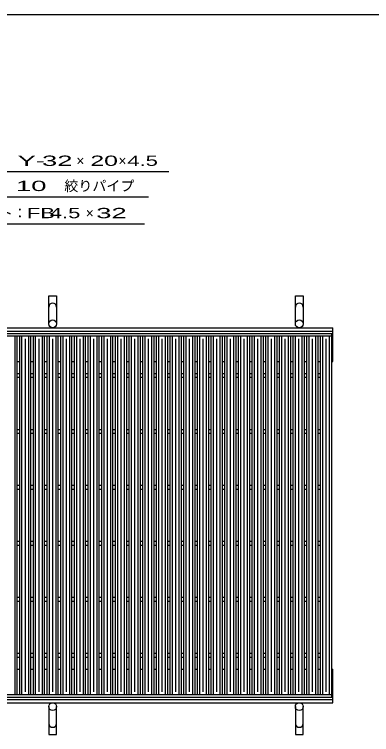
# Model space of a CAD drawing. Units: millimetres, scale not verified. Extents: x -1820 to 1731, y -1282 to 1054.
# Drawn here: x -989 to -352, y -234 to 1054 of the extents above; entities that cross this region are included whole.
import ezdxf
from ezdxf.enums import TextEntityAlignment as Align

# ---------------------------------------------------------------- set-up
doc = ezdxf.new("R2010")
doc.units = ezdxf.units.MM
doc.header["$LTSCALE"] = 10
for name, color, linetype, lineweight in [('0_2', 150, 'Continuous', 25), ('16', 3, 'Continuous', 25), ('19', 6, 'Continuous', 25), ('22', 2, 'Continuous', 25)]:
    doc.layers.add(name, color=color, linetype=linetype, lineweight=lineweight)
doc.styles.add('ベクトル', font='')
doc.styles.get('ベクトル').set_extended_font_data('ベクトル')

msp = doc.modelspace()

# ---------------------------------------------------------------- linework, layer by layer
at = {"layer": '0_2'}
msp.add_line((-1729, 1053.5), (1731, 1053.5), dxfattribs=at)
at = {"layer": '16'}
for p, q in [((-1419, 483.5), (-423, 483.5)), ((-1419, 479), (-423, 479)), ((-1004.2, 479), (-984.2, 479)), ((-988.2, -162), (-988.2, 479)), ((-984.2, -162), (-984.2, 479)), ((-979.8, -162), (-979.8, 479)), ((-979.8, 479), (-959.8, 479)), ((-975.8, -162), (-975.8, 479)), ((-963.8, -162), (-963.8, 479)), ((-959.8, -162), (-959.8, 479)), ((-955.4, -162), (-955.4, 479)), ((-955.4, 479), (-935.4, 479)), ((-951.4, -162), (-951.4, 479)), ((-939.4, -162), (-939.4, 479)), ((-935.4, -162), (-935.4, 479)), ((-931, -162), (-931, 479)), ((-931, 479), (-911, 479)), ((-927, -162), (-927, 479)), ((-915, -162), (-915, 479)), ((-911, -162), (-911, 479)), ((-906.6, -162), (-906.6, 479)), ((-906.6, 479), (-886.6, 479)), ((-902.6, -162), (-902.6, 479)), ((-890.6, -162), (-890.6, 479)), ((-886.6, -162), (-886.6, 479)), ((-882.2, -162), (-882.2, 479)), ((-882.2, 479), (-862.2, 479)), ((-878.2, -162), (-878.2, 479)), ((-866.2, -162), (-866.2, 479)), ((-862.2, -162), (-862.2, 479)), ((-857.8, -162), (-857.8, 479)), ((-857.8, 479), (-837.8, 479)), ((-853.8, -162), (-853.8, 479)), ((-841.8, -162), (-841.8, 479)), ((-837.8, -162), (-837.8, 479)), ((-833.4, -162), (-833.4, 479)), ((-833.4, 479), (-813.4, 479)), ((-829.4, -162), (-829.4, 479)), ((-817.4, -162), (-817.4, 479)), ((-813.4, -162), (-813.4, 479)), ((-809, -162), (-809, 479)), ((-809, 479), (-789, 479)), ((-805, -162), (-805, 479)), ((-793, -162), (-793, 479)), ((-789, -162), (-789, 479)), ((-784.6, -162), (-784.6, 479)), ((-784.6, 479), (-764.6, 479)), ((-780.6, -162), (-780.6, 479)), ((-768.6, -162), (-768.6, 479)), ((-764.6, -162), (-764.6, 479)), ((-760.2, -162), (-760.2, 479)), ((-760.2, 479), (-740.2, 479)), ((-756.2, -162), (-756.2, 479)), ((-744.2, -162), (-744.2, 479)), ((-740.2, -162), (-740.2, 479)), ((-735.8, -162), (-735.8, 479)), ((-735.8, 479), (-715.8, 479)), ((-731.8, -162), (-731.8, 479)), ((-719.8, -162), (-719.8, 479)), ((-715.8, -162), (-715.8, 479)), ((-711.4, -162), (-711.4, 479)), ((-711.4, 479), (-691.4, 479)), ((-707.4, -162), (-707.4, 479)), ((-695.4, -162), (-695.4, 479)), ((-691.4, -162), (-691.4, 479)), ((-687, -162), (-687, 479)), ((-687, 479), (-667, 479)), ((-683, -162), (-683, 479)), ((-671, -162), (-671, 479)), ((-667, -162), (-667, 479)), ((-662.6, -162), (-662.6, 479)), ((-662.6, 479), (-642.6, 479)), ((-658.6, -162), (-658.6, 479)), ((-646.6, -162), (-646.6, 479)), ((-642.6, -162), (-642.6, 479)), ((-638.2, -162), (-638.2, 479)), ((-638.2, 479), (-618.2, 479)), ((-634.2, -162), (-634.2, 479)), ((-622.2, -162), (-622.2, 479)), ((-618.2, -162), (-618.2, 479)), ((-613.8, -162), (-613.8, 479)), ((-613.8, 479), (-593.8, 479)), ((-609.8, -162), (-609.8, 479)), ((-597.8, -162), (-597.8, 479)), ((-593.8, -162), (-593.8, 479)), ((-589.4, -162), (-589.4, 479)), ((-589.4, 479), (-569.4, 479)), ((-585.4, -162), (-585.4, 479)), ((-573.4, -162), (-573.4, 479)), ((-569.4, -162), (-569.4, 479)), ((-565, -162), (-565, 479)), ((-565, 479), (-545, 479)), ((-561, -162), (-561, 479)), ((-549, -162), (-549, 479)), ((-545, -162), (-545, 479)), ((-540.6, -162), (-540.6, 479)), ((-540.6, 479), (-520.6, 479)), ((-536.6, -162), (-536.6, 479)), ((-524.6, -162), (-524.6, 479)), ((-520.6, -162), (-520.6, 479)), ((-516.2, -162), (-516.2, 479)), ((-516.2, 479), (-496.2, 479)), ((-512.2, -162), (-512.2, 479)), ((-500.2, -162), (-500.2, 479)), ((-496.2, -162), (-496.2, 479)), ((-491.8, -162), (-491.8, 479)), ((-491.8, 479), (-471.8, 479)), ((-487.8, -162), (-487.8, 479)), ((-475.8, -162), (-475.8, 479)), ((-471.8, -162), (-471.8, 479)), ((-467.4, -162), (-467.4, 479)), ((-467.4, 479), (-447.4, 479)), ((-463.4, -162), (-463.4, 479)), ((-451.4, -162), (-451.4, 479)), ((-447.4, -162), (-447.4, 479)), ((-443, -162), (-443, 479)), ((-443, 479), (-423, 479)), ((-439, -162), (-439, 479)), ((-427, -162), (-427, 479)), ((-423, 479), (-423, 483.5)), ((-423, -162), (-423, 479)), ((-969.8, -157), (-969.8, 474)), ((-945.4, -157), (-945.4, 474)), ((-921, -157), (-921, 474)), ((-896.6, -157), (-896.6, 474)), ((-872.2, -157), (-872.2, 474)), ((-847.8, -157), (-847.8, 474)), ((-823.4, -157), (-823.4, 474)), ((-799, -157), (-799, 474)), ((-774.6, -157), (-774.6, 474)), ((-750.2, -157), (-750.2, 474)), ((-725.8, -157), (-725.8, 474)), ((-701.4, -157), (-701.4, 474)), ((-677, -157), (-677, 474)), ((-652.6, -157), (-652.6, 474)), ((-628.2, -157), (-628.2, 474)), ((-603.8, -157), (-603.8, 474)), ((-579.4, -157), (-579.4, 474)), ((-555, -157), (-555, 474)), ((-530.6, -157), (-530.6, 474)), ((-506.2, -157), (-506.2, 474)), ((-481.8, -157), (-481.8, 474)), ((-457.4, -157), (-457.4, 474)), ((-433, -157), (-433, 474)), ((-984.2, 412), (-979.8, 412)), ((-959.8, 412), (-955.4, 412)), ((-935.4, 412), (-931, 412)), ((-911, 412), (-906.6, 412)), ((-886.6, 412), (-882.2, 412)), ((-862.2, 412), (-857.8, 412)), ((-837.8, 412), (-833.4, 412)), ((-813.4, 412), (-809, 412)), ((-789, 412), (-784.6, 412)), ((-764.6, 412), (-760.2, 412)), ((-740.2, 412), (-735.8, 412)), ((-715.8, 412), (-711.4, 412)), ((-691.4, 412), (-687, 412)), ((-667, 412), (-662.6, 412)), ((-642.6, 412), (-638.2, 412)), ((-618.2, 412), (-613.8, 412)), ((-593.8, 412), (-589.4, 412)), ((-569.4, 412), (-565, 412)), ((-545, 412), (-540.6, 412)), ((-520.6, 412), (-516.2, 412)), ((-496.2, 412), (-491.8, 412)), ((-471.8, 412), (-467.4, 412)), ((-447.4, 412), (-443, 412)), ((-984.2, 405), (-979.8, 405)), ((-959.8, 405), (-955.4, 405)), ((-935.4, 405), (-931, 405)), ((-911, 405), (-906.6, 405)), ((-886.6, 405), (-882.2, 405)), ((-862.2, 405), (-857.8, 405)), ((-837.8, 405), (-833.4, 405)), ((-813.4, 405), (-809, 405)), ((-789, 405), (-784.6, 405)), ((-764.6, 405), (-760.2, 405)), ((-740.2, 405), (-735.8, 405)), ((-715.8, 405), (-711.4, 405)), ((-691.4, 405), (-687, 405)), ((-667, 405), (-662.6, 405)), ((-642.6, 405), (-638.2, 405)), ((-618.2, 405), (-613.8, 405)), ((-593.8, 405), (-589.4, 405)), ((-569.4, 405), (-565, 405)), ((-545, 405), (-540.6, 405)), ((-520.6, 405), (-516.2, 405)), ((-496.2, 405), (-491.8, 405)), ((-471.8, 405), (-467.4, 405)), ((-447.4, 405), (-443, 405)), ((-984.2, 312), (-979.8, 312)), ((-959.8, 312), (-955.4, 312)), ((-935.4, 312), (-931, 312)), ((-911, 312), (-906.6, 312)), ((-886.6, 312), (-882.2, 312)), ((-862.2, 312), (-857.8, 312)), ((-837.8, 312), (-833.4, 312)), ((-813.4, 312), (-809, 312)), ((-789, 312), (-784.6, 312)), ((-764.6, 312), (-760.2, 312)), ((-740.2, 312), (-735.8, 312)), ((-715.8, 312), (-711.4, 312)), ((-691.4, 312), (-687, 312)), ((-667, 312), (-662.6, 312)), ((-642.6, 312), (-638.2, 312)), ((-618.2, 312), (-613.8, 312)), ((-593.8, 312), (-589.4, 312)), ((-569.4, 312), (-565, 312)), ((-545, 312), (-540.6, 312)), ((-520.6, 312), (-516.2, 312)), ((-496.2, 312), (-491.8, 312)), ((-471.8, 312), (-467.4, 312)), ((-447.4, 312), (-443, 312)), ((-984.2, 305), (-979.8, 305)), ((-959.8, 305), (-955.4, 305)), ((-935.4, 305), (-931, 305)), ((-911, 305), (-906.6, 305)), ((-886.6, 305), (-882.2, 305)), ((-862.2, 305), (-857.8, 305)), ((-837.8, 305), (-833.4, 305)), ((-813.4, 305), (-809, 305)), ((-789, 305), (-784.6, 305)), ((-764.6, 305), (-760.2, 305)), ((-740.2, 305), (-735.8, 305)), ((-715.8, 305), (-711.4, 305)), ((-691.4, 305), (-687, 305)), ((-667, 305), (-662.6, 305)), ((-642.6, 305), (-638.2, 305)), ((-618.2, 305), (-613.8, 305)), ((-593.8, 305), (-589.4, 305)), ((-569.4, 305), (-565, 305)), ((-545, 305), (-540.6, 305)), ((-520.6, 305), (-516.2, 305)), ((-496.2, 305), (-491.8, 305)), ((-471.8, 305), (-467.4, 305)), ((-447.4, 305), (-443, 305)), ((-984.2, 212), (-979.8, 212)), ((-959.8, 212), (-955.4, 212)), ((-935.4, 212), (-931, 212)), ((-911, 212), (-906.6, 212)), ((-886.6, 212), (-882.2, 212)), ((-862.2, 212), (-857.8, 212)), ((-837.8, 212), (-833.4, 212)), ((-813.4, 212), (-809, 212)), ((-789, 212), (-784.6, 212)), ((-764.6, 212), (-760.2, 212)), ((-740.2, 212), (-735.8, 212)), ((-715.8, 212), (-711.4, 212)), ((-691.4, 212), (-687, 212)), ((-667, 212), (-662.6, 212)), ((-642.6, 212), (-638.2, 212)), ((-618.2, 212), (-613.8, 212)), ((-593.8, 212), (-589.4, 212)), ((-569.4, 212), (-565, 212)), ((-545, 212), (-540.6, 212)), ((-520.6, 212), (-516.2, 212)), ((-496.2, 212), (-491.8, 212)), ((-471.8, 212), (-467.4, 212)), ((-447.4, 212), (-443, 212)), ((-984.2, 205), (-979.8, 205)), ((-959.8, 205), (-955.4, 205)), ((-935.4, 205), (-931, 205)), ((-911, 205), (-906.6, 205)), ((-886.6, 205), (-882.2, 205)), ((-862.2, 205), (-857.8, 205)), ((-837.8, 205), (-833.4, 205)), ((-813.4, 205), (-809, 205)), ((-789, 205), (-784.6, 205)), ((-764.6, 205), (-760.2, 205)), ((-740.2, 205), (-735.8, 205)), ((-715.8, 205), (-711.4, 205)), ((-691.4, 205), (-687, 205)), ((-667, 205), (-662.6, 205)), ((-642.6, 205), (-638.2, 205)), ((-618.2, 205), (-613.8, 205)), ((-593.8, 205), (-589.4, 205)), ((-569.4, 205), (-565, 205)), ((-545, 205), (-540.6, 205)), ((-520.6, 205), (-516.2, 205)), ((-496.2, 205), (-491.8, 205)), ((-471.8, 205), (-467.4, 205)), ((-447.4, 205), (-443, 205)), ((-984.2, 112), (-979.8, 112)), ((-984.2, 105), (-979.8, 105)), ((-959.8, 112), (-955.4, 112)), ((-959.8, 105), (-955.4, 105)), ((-935.4, 112), (-931, 112)), ((-935.4, 105), (-931, 105)), ((-911, 112), (-906.6, 112)), ((-911, 105), (-906.6, 105)), ((-886.6, 112), (-882.2, 112)), ((-886.6, 105), (-882.2, 105)), ((-862.2, 112), (-857.8, 112)), ((-862.2, 105), (-857.8, 105)), ((-837.8, 112), (-833.4, 112)), ((-837.8, 105), (-833.4, 105)), ((-813.4, 112), (-809, 112)), ((-813.4, 105), (-809, 105)), ((-789, 112), (-784.6, 112)), ((-789, 105), (-784.6, 105)), ((-764.6, 112), (-760.2, 112)), ((-764.6, 105), (-760.2, 105)), ((-740.2, 112), (-735.8, 112)), ((-740.2, 105), (-735.8, 105)), ((-715.8, 112), (-711.4, 112)), ((-715.8, 105), (-711.4, 105)), ((-691.4, 112), (-687, 112)), ((-691.4, 105), (-687, 105)), ((-667, 112), (-662.6, 112)), ((-667, 105), (-662.6, 105)), ((-642.6, 112), (-638.2, 112)), ((-642.6, 105), (-638.2, 105)), ((-618.2, 112), (-613.8, 112)), ((-618.2, 105), (-613.8, 105)), ((-593.8, 112), (-589.4, 112)), ((-593.8, 105), (-589.4, 105)), ((-569.4, 112), (-565, 112)), ((-569.4, 105), (-565, 105)), ((-545, 112), (-540.6, 112)), ((-545, 105), (-540.6, 105)), ((-520.6, 112), (-516.2, 112)), ((-520.6, 105), (-516.2, 105)), ((-496.2, 112), (-491.8, 112)), ((-496.2, 105), (-491.8, 105)), ((-471.8, 112), (-467.4, 112)), ((-471.8, 105), (-467.4, 105)), ((-447.4, 112), (-443, 112)), ((-447.4, 105), (-443, 105)), ((-984.2, 12), (-979.8, 12)), ((-984.2, 5), (-979.8, 5)), ((-959.8, 12), (-955.4, 12)), ((-959.8, 5), (-955.4, 5)), ((-935.4, 12), (-931, 12)), ((-935.4, 5), (-931, 5)), ((-911, 12), (-906.6, 12)), ((-911, 5), (-906.6, 5)), ((-886.6, 12), (-882.2, 12)), ((-886.6, 5), (-882.2, 5)), ((-862.2, 12), (-857.8, 12)), ((-862.2, 5), (-857.8, 5)), ((-837.8, 12), (-833.4, 12)), ((-837.8, 5), (-833.4, 5)), ((-813.4, 12), (-809, 12)), ((-813.4, 5), (-809, 5)), ((-789, 12), (-784.6, 12)), ((-789, 5), (-784.6, 5)), ((-764.6, 12), (-760.2, 12)), ((-764.6, 5), (-760.2, 5)), ((-740.2, 12), (-735.8, 12)), ((-740.2, 5), (-735.8, 5)), ((-715.8, 12), (-711.4, 12)), ((-715.8, 5), (-711.4, 5)), ((-691.4, 12), (-687, 12)), ((-691.4, 5), (-687, 5)), ((-667, 12), (-662.6, 12)), ((-667, 5), (-662.6, 5)), ((-642.6, 12), (-638.2, 12)), ((-642.6, 5), (-638.2, 5)), ((-618.2, 12), (-613.8, 12)), ((-618.2, 5), (-613.8, 5)), ((-593.8, 12), (-589.4, 12)), ((-593.8, 5), (-589.4, 5)), ((-569.4, 12), (-565, 12)), ((-569.4, 5), (-565, 5)), ((-545, 12), (-540.6, 12)), ((-545, 5), (-540.6, 5)), ((-520.6, 12), (-516.2, 12)), ((-520.6, 5), (-516.2, 5)), ((-496.2, 12), (-491.8, 12)), ((-496.2, 5), (-491.8, 5)), ((-471.8, 12), (-467.4, 12)), ((-471.8, 5), (-467.4, 5)), ((-447.4, 12), (-443, 12)), ((-447.4, 5), (-443, 5)), ((-984.2, -88), (-979.8, -88)), ((-959.8, -88), (-955.4, -88)), ((-935.4, -88), (-931, -88)), ((-911, -88), (-906.6, -88)), ((-886.6, -88), (-882.2, -88)), ((-862.2, -88), (-857.8, -88)), ((-837.8, -88), (-833.4, -88)), ((-813.4, -88), (-809, -88)), ((-789, -88), (-784.6, -88)), ((-764.6, -88), (-760.2, -88)), ((-740.2, -88), (-735.8, -88)), ((-715.8, -88), (-711.4, -88)), ((-691.4, -88), (-687, -88)), ((-667, -88), (-662.6, -88)), ((-642.6, -88), (-638.2, -88)), ((-618.2, -88), (-613.8, -88)), ((-593.8, -88), (-589.4, -88)), ((-569.4, -88), (-565, -88)), ((-545, -88), (-540.6, -88)), ((-520.6, -88), (-516.2, -88)), ((-496.2, -88), (-491.8, -88)), ((-471.8, -88), (-467.4, -88)), ((-447.4, -88), (-443, -88)), ((-984.2, -95), (-979.8, -95)), ((-959.8, -95), (-955.4, -95)), ((-935.4, -95), (-931, -95)), ((-911, -95), (-906.6, -95)), ((-886.6, -95), (-882.2, -95)), ((-862.2, -95), (-857.8, -95)), ((-837.8, -95), (-833.4, -95)), ((-813.4, -95), (-809, -95)), ((-789, -95), (-784.6, -95)), ((-764.6, -95), (-760.2, -95)), ((-740.2, -95), (-735.8, -95)), ((-715.8, -95), (-711.4, -95)), ((-691.4, -95), (-687, -95)), ((-667, -95), (-662.6, -95)), ((-642.6, -95), (-638.2, -95)), ((-618.2, -95), (-613.8, -95)), ((-593.8, -95), (-589.4, -95)), ((-569.4, -95), (-565, -95)), ((-545, -95), (-540.6, -95)), ((-520.6, -95), (-516.2, -95)), ((-496.2, -95), (-491.8, -95)), ((-471.8, -95), (-467.4, -95)), ((-447.4, -95), (-443, -95)), ((-1419, -162), (-423, -162)), ((-1419, -166.5), (-423, -166.5)), ((-1004.2, -162), (-984.2, -162)), ((-979.8, -162), (-959.8, -162)), ((-955.4, -162), (-935.4, -162)), ((-931, -162), (-911, -162)), ((-906.6, -162), (-886.6, -162)), ((-882.2, -162), (-862.2, -162)), ((-857.8, -162), (-837.8, -162)), ((-833.4, -162), (-813.4, -162)), ((-809, -162), (-789, -162)), ((-784.6, -162), (-764.6, -162)), ((-760.2, -162), (-740.2, -162)), ((-735.8, -162), (-715.8, -162)), ((-711.4, -162), (-691.4, -162)), ((-687, -162), (-667, -162)), ((-662.6, -162), (-642.6, -162)), ((-638.2, -162), (-618.2, -162)), ((-613.8, -162), (-593.8, -162)), ((-589.4, -162), (-569.4, -162)), ((-565, -162), (-545, -162)), ((-540.6, -162), (-520.6, -162)), ((-516.2, -162), (-496.2, -162)), ((-491.8, -162), (-471.8, -162)), ((-467.4, -162), (-447.4, -162)), ((-443, -162), (-423, -162)), ((-423, -166.5), (-423, -162))]:
    msp.add_line(p, q, dxfattribs=at)
at = {"layer": '19'}
for p, q in [((-928, 500.5), (-928, 550.5)), ((-928, 550.5), (-914, 550.5)), ((-914, 550.5), (-914, 500.5)), ((-488, 500.5), (-488, 550.5)), ((-488, 550.5), (-474, 550.5)), ((-474, 550.5), (-474, 500.5)), ((-1421, 493.5), (-421, 493.5)), ((-421, 433.5), (-421, 493.5)), ((-1421, 487.5), (-421, 487.5)), ((-984.2, 433.5), (-979.8, 433.5)), ((-959.8, 433.5), (-955.4, 433.5)), ((-935.4, 433.5), (-931, 433.5)), ((-911, 433.5), (-906.6, 433.5)), ((-886.6, 433.5), (-882.2, 433.5)), ((-862.2, 433.5), (-857.8, 433.5)), ((-837.8, 433.5), (-833.4, 433.5)), ((-813.4, 433.5), (-809, 433.5)), ((-789, 433.5), (-784.6, 433.5)), ((-764.6, 433.5), (-760.2, 433.5)), ((-740.2, 433.5), (-735.8, 433.5)), ((-715.8, 433.5), (-711.4, 433.5)), ((-691.4, 433.5), (-687, 433.5)), ((-667, 433.5), (-662.6, 433.5)), ((-642.6, 433.5), (-638.2, 433.5)), ((-618.2, 433.5), (-613.8, 433.5)), ((-593.8, 433.5), (-589.4, 433.5)), ((-569.4, 433.5), (-565, 433.5)), ((-545, 433.5), (-540.6, 433.5)), ((-520.6, 433.5), (-516.2, 433.5)), ((-496.2, 433.5), (-491.8, 433.5)), ((-471.8, 433.5), (-467.4, 433.5)), ((-447.4, 433.5), (-443, 433.5)), ((-423, 433.5), (-421, 433.5)), ((-984.2, -116.5), (-979.8, -116.5)), ((-959.8, -116.5), (-955.4, -116.5)), ((-935.4, -116.5), (-931, -116.5)), ((-911, -116.5), (-906.6, -116.5)), ((-886.6, -116.5), (-882.2, -116.5)), ((-862.2, -116.5), (-857.8, -116.5)), ((-837.8, -116.5), (-833.4, -116.5)), ((-813.4, -116.5), (-809, -116.5)), ((-789, -116.5), (-784.6, -116.5)), ((-764.6, -116.5), (-760.2, -116.5)), ((-740.2, -116.5), (-735.8, -116.5)), ((-715.8, -116.5), (-711.4, -116.5)), ((-691.4, -116.5), (-687, -116.5)), ((-667, -116.5), (-662.6, -116.5)), ((-642.6, -116.5), (-638.2, -116.5)), ((-618.2, -116.5), (-613.8, -116.5)), ((-593.8, -116.5), (-589.4, -116.5)), ((-569.4, -116.5), (-565, -116.5)), ((-545, -116.5), (-540.6, -116.5)), ((-520.6, -116.5), (-516.2, -116.5)), ((-496.2, -116.5), (-491.8, -116.5)), ((-471.8, -116.5), (-467.4, -116.5)), ((-447.4, -116.5), (-443, -116.5)), ((-423, -116.5), (-421, -116.5)), ((-421, -176.5), (-421, -116.5)), ((-1421, -170.5), (-421, -170.5)), ((-1421, -176.5), (-421, -176.5)), ((-928, -183.5), (-928, -233.5)), ((-914, -233.5), (-914, -183.5)), ((-488, -183.5), (-488, -233.5)), ((-474, -233.5), (-474, -183.5)), ((-928, -233.5), (-914, -233.5)), ((-488, -233.5), (-474, -233.5))]:
    msp.add_line(p, q, dxfattribs=at)
for centre in [(-921, 500.5), (-481, 500.5), (-921, -183.5), (-481, -183.5)]:
    msp.add_circle(centre, 7, dxfattribs=at)
for centre, start, end in [((-921, 530.5), 0, 180), ((-481, 530.5), 0, 180), ((-921, -213.5), 180, 0), ((-481, -213.5), 180, 0)]:
    msp.add_arc(centre, 7, start, end, dxfattribs=at)
at = {"layer": '22', "color": 4}
for p, q in [((-1193.75, 772.5), (-713.75, 772.5)), ((-1190.25, 727.5), (-750.25, 727.5)), ((-1177.05, 679), (-757.05, 679))]:
    msp.add_line(p, q, dxfattribs=at)

# ---------------------------------------------------------------- texts
at = {"layer": '22', "style": 'ベクトル'}
for s, width, p in [('Y-', 2, (-983.75, 792)), (' 32 ', 2, (-953.75, 792)), ('20', 1.8, (-853.75, 792)), (' 4.5 ', 1.6, (-798.75, 792)), (' 10 ', 2, (-1000.25, 747)), (' 32 ', 2, (-857.05, 698.5)), ('FB', 1.6, (-967.05, 698.5)), (' 4.5 ', 1.6, (-937.05, 698.5))]:
    msp.add_text(s, height=18.33, dxfattribs=dict(at, width=width)).set_placement(p, align=Align.MIDDLE_LEFT)
for s, p in [('×', (-878.75, 792)), ('×', (-803.75, 792)), ('絞りパイプ', (-900.25, 747)), ('エンドプレート：', (-1167.05, 698.5)), ('×', (-862.05, 698.5))]:
    msp.add_text(s, height=18.33, dxfattribs=at).set_placement(p, align=Align.MIDDLE_LEFT)

doc.saveas('drawing.dxf')
